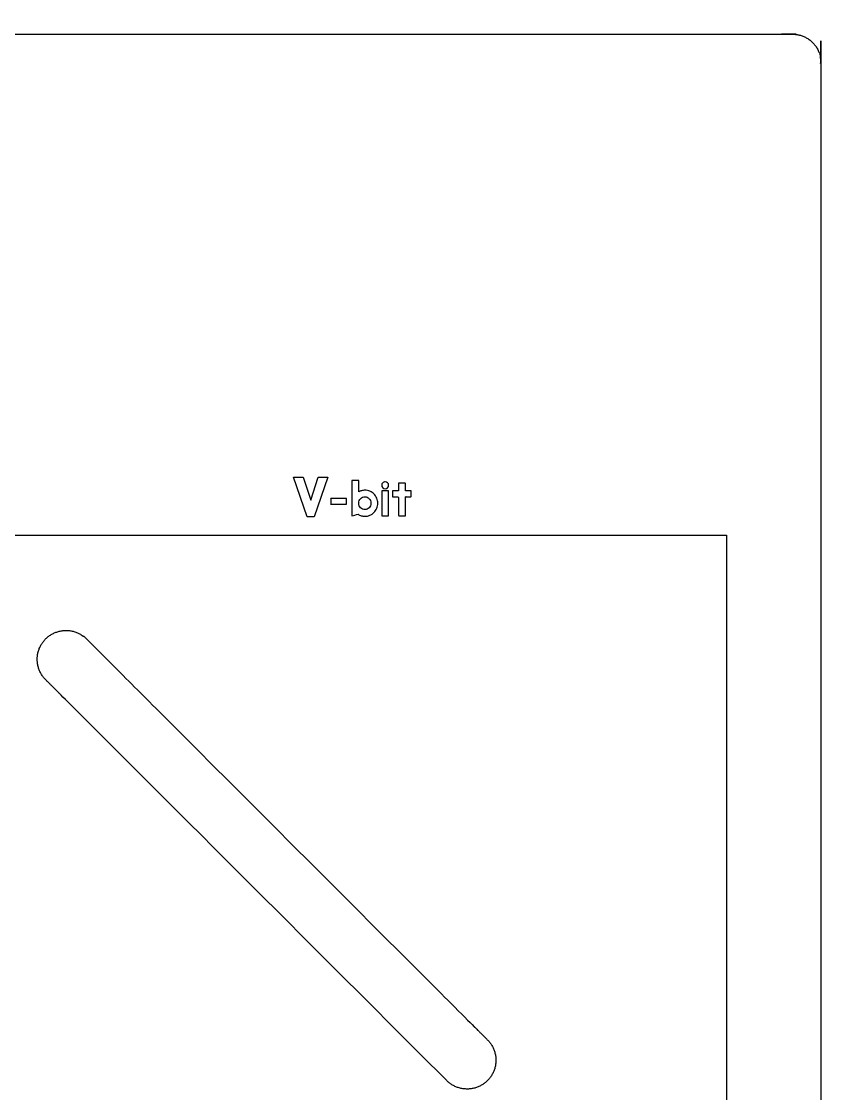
# Model space of a CAD drawing. Header units: millimetres. Extents: x 25 to 322, y 25 to 446.
# Drawn here: x 237.4 to 322.3, y 332.9 to 446.4 of the extents above; entities that cross this region are included whole.
import ezdxf

# ---------------------------------------------------------------- set-up
doc = ezdxf.new("R2010")
doc.units = ezdxf.units.MM
doc.header["$MEASUREMENT"] = 0
doc.layers.add('Work layer', color=254, linetype='Continuous', true_color=0xdddddd)

msp = doc.modelspace()

# ---------------------------------------------------------------- linework, layer by layer
at = {"layer": 'Work layer'}
msp.add_lwpolyline([(269.85, 398.13), (268.38, 393.95), (267.64, 393.95), (266.2, 398.13), (267.21, 398.13), (268.02, 395.68), (268.81, 398.13)], close=True, dxfattribs=at)
for points in [[(75, 392), (312, 392)], [(312, 392), (312, 78)]]:
    msp.add_lwpolyline(points, dxfattribs=at)
for points, weights, knots in [([(25, 28), (25, 25), (28, 25), (173.5, 25), (319, 25), (322, 25), (322, 28), (322, 235), (322, 442), (322, 445), (319, 445), (173.5, 445), (28, 445), (25, 445), (25, 442), (25, 235), (25, 28)], [1, 0.707106781187, 1, 1, 1, 0.707106781187, 1, 1, 1, 0.707106781187, 1, 1, 1, 0.707106781187, 1, 1, 1], [0, 0, 0, 4.712389, 4.712389, 295.712389, 295.712389, 300.424778, 300.424778, 714.424778, 714.424778, 719.137167, 719.137167, 1010.137167, 1010.137167, 1014.849556, 1014.849556, 1428.849556, 1428.849556, 1428.849556]), ([(282.41, 334.28), (284.57, 332.12), (286.72, 334.28), (288.88, 336.43), (286.72, 338.59), (265.51, 359.8), (244.3, 381.02), (242.14, 383.17), (239.98, 381.02), (237.83, 378.86), (239.98, 376.7), (261.2, 355.49), (282.41, 334.28)], [1, 0.707106778552, 1, 0.707106778553, 1, 1, 1, 0.70710677988, 1, 0.70710677988, 1, 1, 1], [0, 0, 0, 4.712389, 4.712389, 9.424779, 9.424779, 69.42477, 69.42477, 74.137159, 74.137159, 78.849549, 78.849549, 138.849554, 138.849554, 138.849554])]:
    msp.add_rational_spline(points, weights, degree=2, knots=knots, dxfattribs=at)
for points, degree, knots in [([(272.36, 397.77), (272.61, 397.77), (272.86, 397.77), (273.11, 397.77), (273.11, 397.38), (273.11, 396.98), (273.11, 396.57), (273.21, 396.62), (273.31, 396.68), (273.41, 396.7), (273.51, 396.73), (273.64, 396.75), (273.76, 396.75), (273.94, 396.75), (274.11, 396.7), (274.29, 396.65), (274.44, 396.57), (274.59, 396.48), (274.71, 396.35), (274.84, 396.23), (274.94, 396.07), (275.01, 395.9), (275.09, 395.73), (275.11, 395.55), (275.11, 395.38), (275.11, 395.18), (275.09, 395), (275.01, 394.85), (274.94, 394.68), (274.84, 394.52), (274.71, 394.4), (274.59, 394.27), (274.44, 394.18), (274.26, 394.1), (274.11, 394.02), (273.94, 394), (273.74, 394), (273.61, 394), (273.49, 394.02), (273.36, 394.05), (273.24, 394.1), (273.14, 394.12), (273.04, 394.2), (272.81, 394.15), (272.59, 394.1), (272.36, 394.05), (272.36, 395.29), (272.36, 396.53), (272.36, 397.77)], 3, [0, 0, 0, 0, 1, 1, 1, 2, 2, 2, 3, 3, 3, 4, 4, 4, 5, 5, 5, 6, 6, 6, 7, 7, 7, 8, 8, 8, 9, 9, 9, 10, 10, 10, 11, 11, 11, 12, 12, 12, 13, 13, 13, 14, 14, 14, 15, 15, 15, 16, 16, 16, 16]), ([(275.54, 397.27), (275.54, 397.38), (275.56, 397.45), (275.64, 397.52), (275.71, 397.6), (275.81, 397.65), (275.91, 397.65), (275.99, 397.65), (276.09, 397.6), (276.16, 397.52), (276.24, 397.45), (276.26, 397.38), (276.26, 397.27), (276.26, 397.18), (276.24, 397.07), (276.16, 397), (276.09, 396.93), (275.99, 396.9), (275.91, 396.9), (275.81, 396.9), (275.71, 396.93), (275.64, 397), (275.56, 397.07), (275.54, 397.18), (275.54, 397.27)], 3, [0, 0, 0, 0, 1, 1, 1, 2, 2, 2, 3, 3, 3, 4, 4, 4, 5, 5, 5, 6, 6, 6, 7, 7, 7, 8, 8, 8, 8]), ([(277.31, 397.48), (277.68, 397.48), (278.04, 397.48), (278.04, 397.09), (278.04, 396.7), (278.34, 396.7), (278.64, 396.7), (278.64, 396.38), (278.64, 396.05), (278.34, 396.05), (278.04, 396.05), (278.04, 395.05), (278.04, 394.05), (277.68, 394.05), (277.31, 394.05), (277.31, 395.05), (277.31, 396.05), (277, 396.05), (276.69, 396.05), (276.69, 396.38), (276.69, 396.7), (277, 396.7), (277.31, 396.7), (277.31, 397.09), (277.31, 397.48)], 2, [0, 0, 0, 1, 1, 2, 2, 3, 3, 4, 4, 5, 5, 6, 6, 7, 7, 8, 8, 9, 9, 10, 10, 11, 11, 12, 12, 12]), ([(274.39, 395.38), (274.39, 395.48), (274.36, 395.55), (274.34, 395.65), (274.31, 395.73), (274.26, 395.8), (274.21, 395.85), (274.14, 395.93), (274.09, 395.95), (274.01, 396), (273.91, 396.02), (273.84, 396.05), (273.76, 396.05), (273.66, 396.05), (273.59, 396.02), (273.49, 396), (273.41, 395.95), (273.36, 395.93), (273.29, 395.85), (273.24, 395.8), (273.19, 395.73), (273.16, 395.65), (273.14, 395.55), (273.11, 395.48), (273.11, 395.38), (273.11, 395.27), (273.14, 395.2), (273.16, 395.1), (273.19, 395.02), (273.24, 394.95), (273.29, 394.9), (273.36, 394.82), (273.41, 394.77), (273.49, 394.75), (273.59, 394.73), (273.66, 394.7), (273.76, 394.7), (273.84, 394.7), (273.91, 394.73), (274.01, 394.75), (274.09, 394.77), (274.14, 394.82), (274.21, 394.9), (274.26, 394.95), (274.31, 395.02), (274.34, 395.1), (274.36, 395.2), (274.39, 395.27), (274.39, 395.38)], 3, [0, 0, 0, 0, 1, 1, 1, 2, 2, 2, 3, 3, 3, 4, 4, 4, 5, 5, 5, 6, 6, 6, 7, 7, 7, 8, 8, 8, 9, 9, 9, 10, 10, 10, 11, 11, 11, 12, 12, 12, 13, 13, 13, 14, 14, 14, 15, 15, 15, 16, 16, 16, 16]), ([(275.54, 396.7), (275.9, 396.7), (276.26, 396.7), (276.26, 395.38), (276.26, 394.05), (275.9, 394.05), (275.54, 394.05), (275.54, 395.38), (275.54, 396.7)], 2, [0, 0, 0, 1, 1, 2, 2, 3, 3, 4, 4, 4]), ([(271.81, 395.88), (271.81, 395.57), (271.81, 395.27), (270.98, 395.27), (270.14, 395.27), (270.14, 395.57), (270.14, 395.88), (270.98, 395.88), (271.81, 395.88)], 2, [0, 0, 0, 1, 1, 2, 2, 3, 3, 4, 4, 4])]:
    msp.add_open_spline(points, degree=degree, knots=knots, dxfattribs=at)

doc.saveas('drawing.dxf')
